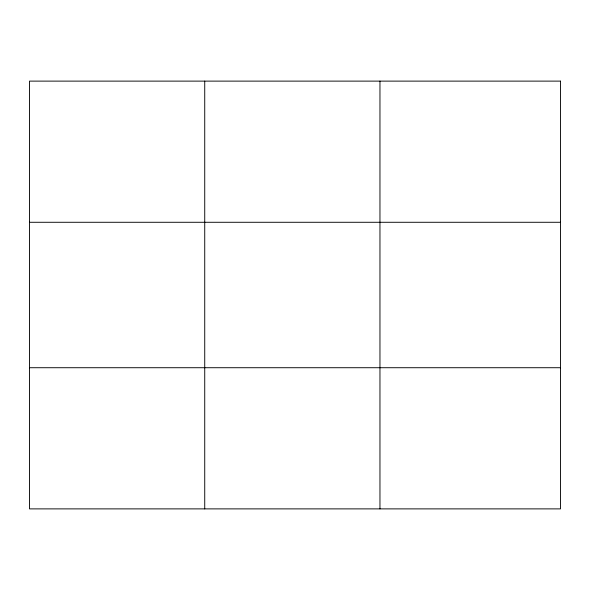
<?xml version="1.0" encoding="UTF-8"?>
<svg xmlns="http://www.w3.org/2000/svg" width="590" height="590" viewBox="0 0 590 590"><rect width="100%" height="100%" fill="white"/><g stroke="black" fill="none" stroke-linecap="round" stroke-linejoin="round"><path stroke-width="0.89" d="M204.73 508.882L204.73 81.118M379.96 508.882L379.96 81.118M29.5 222.282L560.5 222.282M29.5 367.718L560.5 367.718M560.5 81.118L560.5 508.882L29.5 508.882L29.5 81.118L560.5 81.118"/></g></svg>
